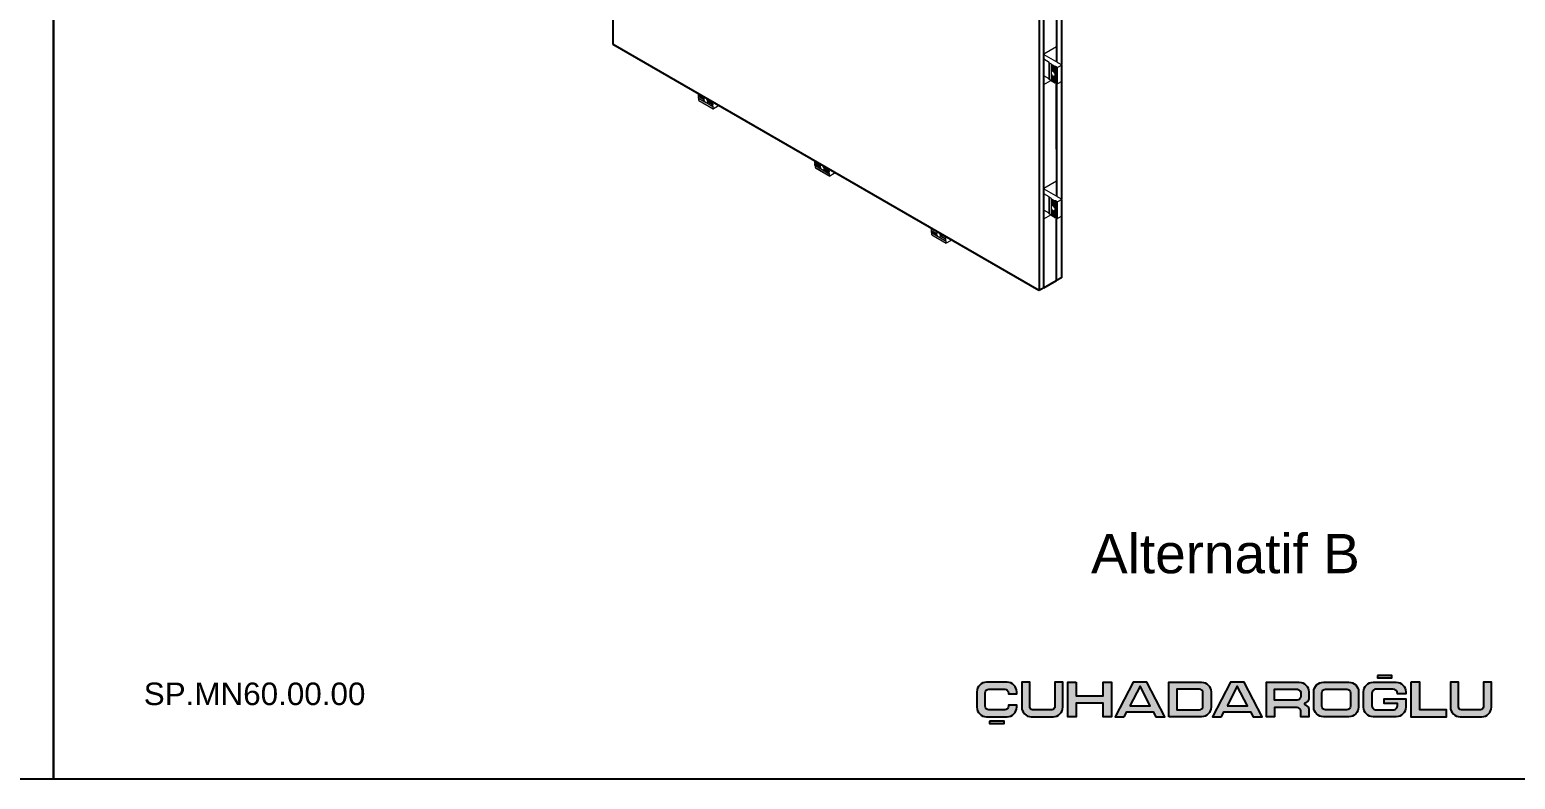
# Model space of a CAD drawing. Header units: millimetres. Extents: x 1277 to 3999, y 63 to 707.
# Drawn here: x 3787.1 to 3919.2, y 409.6 to 476.2 of the extents above; entities that cross this region are included whole.
import ezdxf

# ---------------------------------------------------------------- set-up
doc = ezdxf.new("R2010")
doc.units = ezdxf.units.MM
doc.layers.add('ANTET', color=7, linetype='Continuous')
doc.layers.add('ANTET_K', color=179, linetype='Continuous')

# ---------------------------------------------------------------- blocks, each defined once
blk = doc.blocks.new('SP.KTGR.1A')
at = {"insert": (-248.38, 1804.14), "char_height": 2, "width": 54.4479, "attachment_point": 1}
blk.add_mtext('{\\pxql;\\fArial Unicode MS|b0|i0|c0|p34;{\\C7;SP.MN60.00.00}}', dxfattribs=at)
blk = doc.blocks.new('ÇUHADAROĞLU')
at = {"layer": 'ANTET'}
h = blk.add_hatch(color=7, dxfattribs=at)
h.paths.add_polyline_path([(159.1, 19.64, -0.414214), (159.42, 19.96), (160.84, 19.96, -0.414214), (161.16, 19.64), (161.16, 19.54), (161.9, 19.54), (161.9, 19.73, 0.414214), (161.05, 20.59), (159.21, 20.59, 0.414214), (158.36, 19.73), (158.36, 18.36, 0.414214), (159.21, 17.51), (161.05, 17.51, 0.414214), (161.9, 18.36), (161.9, 18.55), (161.16, 18.55), (161.16, 18.46, -0.414214), (160.84, 18.13), (159.42, 18.13, -0.414214), (159.1, 18.46)])
h.paths.add_polyline_path([(159.48, 17.12), (159.48, 16.9), (160.78, 16.9), (160.78, 17.12)])
h.paths.add_polyline_path([(165.15, 17.51, 0.414214), (166, 18.36), (166, 20.59), (165.29, 20.59), (165.29, 18.39, -0.414214), (165.03, 18.13), (163.32, 18.13, -0.414214), (163.06, 18.39), (163.06, 20.59), (162.35, 20.59), (162.35, 18.36, 0.414214), (163.2, 17.51)])
h.paths.add_polyline_path([(167.19, 18.73), (169.58, 18.73), (169.58, 17.51), (170.32, 17.51), (170.32, 20.59), (169.58, 20.59), (169.58, 19.36), (167.19, 19.36), (167.19, 20.59), (166.45, 20.59), (166.45, 17.51), (167.19, 17.51)])
h.paths.add_polyline_path([(170.66, 17.51), (171.46, 17.51), (171.69, 17.95), (174.05, 17.95), (174.29, 17.51), (175.09, 17.51), (173.48, 20.6), (172.27, 20.6)])
h.paths.add_polyline_path([(171.97, 18.49), (172.87, 20.23), (173.78, 18.49)], flags=16)
h.paths.add_polyline_path([(175.43, 17.51), (178.34, 17.51, 0.414214), (179.19, 18.36), (179.19, 19.73, 0.414214), (178.34, 20.59), (175.43, 20.59)])
h.paths.add_polyline_path([(176.14, 19.96), (178.15, 19.96, -0.414214), (178.47, 19.64), (178.47, 18.46, -0.414214), (178.15, 18.13), (176.14, 18.13)], flags=16)
h.paths.add_polyline_path([(180.34, 17.95), (182.7, 17.95), (182.94, 17.51), (183.74, 17.51), (182.13, 20.6), (180.92, 20.6), (179.31, 17.51), (180.11, 17.51)])
h.paths.add_polyline_path([(180.62, 18.49), (181.52, 20.23), (182.43, 18.49)], flags=16)
h.paths.add_polyline_path([(184.84, 18.34), (186.84, 18.34, -0.414214), (187.17, 18.02), (187.17, 17.51), (187.88, 17.51), (187.88, 18.21, 0.203358), (187.78, 18.44, 0.098259), (187.5, 18.62), (187.5, 18.7, 0.058399), (187.74, 18.83, 0.246853), (187.88, 19.09), (187.88, 19.73, 0.414214), (187.03, 20.59), (184.13, 20.59), (184.13, 17.51), (184.84, 17.51)])
h.paths.add_polyline_path([(184.84, 18.99), (184.84, 19.96), (186.82, 19.96, -0.414214), (187.17, 19.61), (187.17, 19.31, -0.414214), (186.84, 18.99)], flags=16)
h.paths.add_polyline_path([(191.45, 17.51, 0.414214), (192.31, 18.36), (192.31, 19.73, 0.414214), (191.45, 20.59), (189.19, 20.59, 0.414214), (188.33, 19.73), (188.33, 18.36, 0.414214), (189.19, 17.51)])
h.paths.add_polyline_path([(189.37, 18.13, -0.414214), (189.05, 18.46), (189.05, 19.64, -0.414214), (189.37, 19.96), (191.27, 19.96, -0.414214), (191.59, 19.64), (191.59, 18.46, -0.414214), (191.27, 18.13)], flags=16)
h.paths.add_polyline_path([(193.61, 17.51), (195.66, 17.51, 0.414214), (196.51, 18.36), (196.51, 19.11), (194.59, 19.11), (194.59, 18.7), (195.78, 18.7), (195.78, 18.54, -0.414214), (195.37, 18.13), (193.9, 18.13, -0.414214), (193.49, 18.54), (193.49, 19.55, -0.414214), (193.9, 19.96), (195.37, 19.96, -0.407741), (195.78, 19.56), (196.51, 19.56), (196.51, 19.73, 0.414214), (195.66, 20.59), (193.61, 20.59, 0.414214), (192.76, 19.73), (192.76, 18.36, 0.414214)])
h.paths.add_polyline_path([(195.28, 20.97), (195.28, 21.19), (193.99, 21.19), (193.99, 20.97)])
h.paths.add_polyline_path([(200.14, 17.51), (200.14, 18.13), (197.76, 18.13), (197.76, 20.59), (196.97, 20.59), (196.97, 17.51)])
h.paths.add_polyline_path([(201.2, 18.39), (201.2, 20.59), (200.48, 20.59), (200.48, 18.36, 0.414214), (201.34, 17.51), (203.28, 17.51, 0.414214), (204.13, 18.36), (204.13, 20.59), (203.42, 20.59), (203.42, 18.39, -0.414214), (203.16, 18.13), (201.46, 18.13, -0.414214)])
h = blk.add_hatch(color=7, dxfattribs=at)
h.paths.add_polyline_path([(159.1, 19.64, -0.414214), (159.42, 19.96), (160.84, 19.96, -0.414214), (161.16, 19.64), (161.16, 19.54), (161.9, 19.54), (161.9, 19.73, 0.414214), (161.05, 20.59), (159.21, 20.59, 0.414214), (158.36, 19.73), (158.36, 18.36, 0.414214), (159.21, 17.51), (161.05, 17.51, 0.414214), (161.9, 18.36), (161.9, 18.55), (161.16, 18.55), (161.16, 18.46, -0.414214), (160.84, 18.13), (159.42, 18.13, -0.414214), (159.1, 18.46)])
h.paths.add_polyline_path([(159.48, 17.12), (159.48, 16.9), (160.78, 16.9), (160.78, 17.12)])
h.paths.add_polyline_path([(165.15, 17.51, 0.414214), (166, 18.36), (166, 20.59), (165.29, 20.59), (165.29, 18.39, -0.414214), (165.03, 18.13), (163.32, 18.13, -0.414214), (163.06, 18.39), (163.06, 20.59), (162.35, 20.59), (162.35, 18.36, 0.414214), (163.2, 17.51)])
h.paths.add_polyline_path([(167.19, 18.73), (169.58, 18.73), (169.58, 17.51), (170.32, 17.51), (170.32, 20.59), (169.58, 20.59), (169.58, 19.36), (167.19, 19.36), (167.19, 20.59), (166.45, 20.59), (166.45, 17.51), (167.19, 17.51)])
h.paths.add_polyline_path([(170.66, 17.51), (171.46, 17.51), (171.69, 17.95), (174.05, 17.95), (174.29, 17.51), (175.09, 17.51), (173.48, 20.6), (172.27, 20.6)])
h.paths.add_polyline_path([(171.97, 18.49), (172.87, 20.23), (173.78, 18.49)], flags=16)
h.paths.add_polyline_path([(175.43, 17.51), (178.34, 17.51, 0.414214), (179.19, 18.36), (179.19, 19.73, 0.414214), (178.34, 20.59), (175.43, 20.59)])
h.paths.add_polyline_path([(176.14, 19.96), (178.15, 19.96, -0.414214), (178.47, 19.64), (178.47, 18.46, -0.414214), (178.15, 18.13), (176.14, 18.13)], flags=16)
h.paths.add_polyline_path([(180.34, 17.95), (182.7, 17.95), (182.94, 17.51), (183.74, 17.51), (182.13, 20.6), (180.92, 20.6), (179.31, 17.51), (180.11, 17.51)])
h.paths.add_polyline_path([(180.62, 18.49), (181.52, 20.23), (182.43, 18.49)], flags=16)
h.paths.add_polyline_path([(184.84, 18.34), (186.84, 18.34, -0.414214), (187.17, 18.02), (187.17, 17.51), (187.88, 17.51), (187.88, 18.21, 0.203358), (187.78, 18.44, 0.098259), (187.5, 18.62), (187.5, 18.7, 0.058399), (187.74, 18.83, 0.246853), (187.88, 19.09), (187.88, 19.73, 0.414214), (187.03, 20.59), (184.13, 20.59), (184.13, 17.51), (184.84, 17.51)])
h.paths.add_polyline_path([(184.84, 18.99), (184.84, 19.96), (186.82, 19.96, -0.414214), (187.17, 19.61), (187.17, 19.31, -0.414214), (186.84, 18.99)], flags=16)
h.paths.add_polyline_path([(191.45, 17.51, 0.414214), (192.31, 18.36), (192.31, 19.73, 0.414214), (191.45, 20.59), (189.19, 20.59, 0.414214), (188.33, 19.73), (188.33, 18.36, 0.414214), (189.19, 17.51)])
h.paths.add_polyline_path([(189.37, 18.13, -0.414214), (189.05, 18.46), (189.05, 19.64, -0.414214), (189.37, 19.96), (191.27, 19.96, -0.414214), (191.59, 19.64), (191.59, 18.46, -0.414214), (191.27, 18.13)], flags=16)
h.paths.add_polyline_path([(193.61, 17.51), (195.66, 17.51, 0.414214), (196.51, 18.36), (196.51, 19.11), (194.59, 19.11), (194.59, 18.7), (195.78, 18.7), (195.78, 18.54, -0.414214), (195.37, 18.13), (193.9, 18.13, -0.414214), (193.49, 18.54), (193.49, 19.55, -0.414214), (193.9, 19.96), (195.37, 19.96, -0.407741), (195.78, 19.56), (196.51, 19.56), (196.51, 19.73, 0.414214), (195.66, 20.59), (193.61, 20.59, 0.414214), (192.76, 19.73), (192.76, 18.36, 0.414214)])
h.paths.add_polyline_path([(195.28, 20.97), (195.28, 21.19), (193.99, 21.19), (193.99, 20.97)])
h.paths.add_polyline_path([(200.14, 17.51), (200.14, 18.13), (197.76, 18.13), (197.76, 20.59), (196.97, 20.59), (196.97, 17.51)])
h.paths.add_polyline_path([(201.2, 18.39), (201.2, 20.59), (200.48, 20.59), (200.48, 18.36, 0.414214), (201.34, 17.51), (203.28, 17.51, 0.414214), (204.13, 18.36), (204.13, 20.59), (203.42, 20.59), (203.42, 18.39, -0.414214), (203.16, 18.13), (201.46, 18.13, -0.414214)])
at = {"layer": 'ANTET', "color": 7}
for points in [[(193.99, 21.19), (193.99, 20.97), (195.28, 20.97), (195.28, 21.19)], [(193.99, 21.19), (193.99, 20.97), (195.28, 20.97), (195.28, 21.19)], [(167.19, 20.59), (167.19, 19.36), (169.58, 19.36), (169.58, 20.59), (170.32, 20.59), (170.32, 17.51), (169.58, 17.51), (169.58, 18.73), (167.19, 18.73), (167.19, 17.51), (166.45, 17.51), (166.45, 20.59)], [(167.19, 20.59), (167.19, 19.36), (169.58, 19.36), (169.58, 20.59), (170.32, 20.59), (170.32, 17.51), (169.58, 17.51), (169.58, 18.73), (167.19, 18.73), (167.19, 17.51), (166.45, 17.51), (166.45, 20.59)], [(171.46, 17.51), (171.69, 17.95), (174.05, 17.95), (174.29, 17.51), (175.09, 17.51), (173.48, 20.6), (172.27, 20.6), (170.66, 17.51)], [(171.46, 17.51), (171.69, 17.95), (174.05, 17.95), (174.29, 17.51), (175.09, 17.51), (173.48, 20.6), (172.27, 20.6), (170.66, 17.51)], [(171.97, 18.49), (173.78, 18.49), (172.87, 20.23)], [(171.97, 18.49), (173.78, 18.49), (172.87, 20.23)], [(180.11, 17.51), (180.34, 17.95), (182.7, 17.95), (182.94, 17.51), (183.74, 17.51), (182.13, 20.6), (180.92, 20.6), (179.31, 17.51)], [(180.11, 17.51), (180.34, 17.95), (182.7, 17.95), (182.94, 17.51), (183.74, 17.51), (182.13, 20.6), (180.92, 20.6), (179.31, 17.51)], [(180.62, 18.49), (182.43, 18.49), (181.52, 20.23)], [(180.62, 18.49), (182.43, 18.49), (181.52, 20.23)], [(196.97, 20.59), (196.97, 17.51), (200.14, 17.51), (200.14, 18.13), (197.76, 18.13), (197.76, 20.59)], [(196.97, 20.59), (196.97, 17.51), (200.14, 17.51), (200.14, 18.13), (197.76, 18.13), (197.76, 20.59)], [(159.48, 17.12), (159.48, 16.9), (160.78, 16.9), (160.78, 17.12)], [(159.48, 17.12), (159.48, 16.9), (160.78, 16.9), (160.78, 17.12)]]:
    blk.add_lwpolyline(points, close=True, dxfattribs=at)
for points in [[(159.42, 18.13, -0.414214), (159.1, 18.46), (159.1, 19.64, -0.414214), (159.42, 19.96), (160.84, 19.96, -0.414214), (161.16, 19.64), (161.16, 19.54), (161.9, 19.54), (161.9, 19.73, 0.414214), (161.05, 20.59), (159.21, 20.59, 0.414214), (158.36, 19.73), (158.36, 18.36, 0.414214), (159.21, 17.51), (161.05, 17.51, 0.414214), (161.9, 18.36), (161.9, 18.55), (161.16, 18.55), (161.16, 18.46, -0.414214), (160.84, 18.13)], [(159.42, 18.13, -0.414214), (159.1, 18.46), (159.1, 19.64, -0.414214), (159.42, 19.96), (160.84, 19.96, -0.414214), (161.16, 19.64), (161.16, 19.54), (161.9, 19.54), (161.9, 19.73, 0.414214), (161.05, 20.59), (159.21, 20.59, 0.414214), (158.36, 19.73), (158.36, 18.36, 0.414214), (159.21, 17.51), (161.05, 17.51, 0.414214), (161.9, 18.36), (161.9, 18.55), (161.16, 18.55), (161.16, 18.46, -0.414214), (160.84, 18.13)], [(165.03, 18.13), (163.32, 18.13, -0.414214), (163.06, 18.39), (163.06, 20.59), (162.35, 20.59), (162.35, 18.36, 0.414214), (163.2, 17.51), (165.15, 17.51, 0.414214), (166, 18.36), (166, 20.59), (165.29, 20.59), (165.29, 18.39, -0.414214)], [(165.03, 18.13), (163.32, 18.13, -0.414214), (163.06, 18.39), (163.06, 20.59), (162.35, 20.59), (162.35, 18.36, 0.414214), (163.2, 17.51), (165.15, 17.51, 0.414214), (166, 18.36), (166, 20.59), (165.29, 20.59), (165.29, 18.39, -0.414214)], [(175.43, 17.51), (175.43, 20.59), (178.34, 20.59, -0.414214), (179.19, 19.73), (179.19, 18.36, -0.414214), (178.34, 17.51)], [(175.43, 17.51), (175.43, 20.59), (178.34, 20.59, -0.414214), (179.19, 19.73), (179.19, 18.36, -0.414214), (178.34, 17.51)], [(178.47, 19.64, 0.414214), (178.15, 19.96), (176.14, 19.96), (176.14, 18.13), (178.15, 18.13, 0.414214), (178.47, 18.46)], [(178.47, 19.64, 0.414214), (178.15, 19.96), (176.14, 19.96), (176.14, 18.13), (178.15, 18.13, 0.414214), (178.47, 18.46)], [(187.88, 18.21), (187.88, 17.51), (187.17, 17.51), (187.17, 18.02, 0.414214), (186.84, 18.34), (184.84, 18.34), (184.84, 17.51), (184.13, 17.51), (184.13, 20.59), (187.03, 20.59, -0.414214), (187.88, 19.73), (187.88, 19.09, -0.246853), (187.74, 18.83, -0.058399), (187.5, 18.7), (187.5, 18.62, -0.098259), (187.78, 18.44, -0.203358)], [(187.88, 18.21), (187.88, 17.51), (187.17, 17.51), (187.17, 18.02, 0.414214), (186.84, 18.34), (184.84, 18.34), (184.84, 17.51), (184.13, 17.51), (184.13, 20.59), (187.03, 20.59, -0.414214), (187.88, 19.73), (187.88, 19.09, -0.246853), (187.74, 18.83, -0.058399), (187.5, 18.7), (187.5, 18.62, -0.098259), (187.78, 18.44, -0.203358)], [(186.82, 19.96, -0.414214), (187.17, 19.61), (187.17, 19.31, -0.414214), (186.84, 18.99), (184.84, 18.99), (184.84, 19.96)], [(186.82, 19.96, -0.414214), (187.17, 19.61), (187.17, 19.31, -0.414214), (186.84, 18.99), (184.84, 18.99), (184.84, 19.96)], [(191.45, 17.51), (189.19, 17.51, -0.414214), (188.33, 18.36), (188.33, 19.73, -0.414214), (189.19, 20.59), (191.45, 20.59, -0.414214), (192.31, 19.73), (192.31, 18.36, -0.414214)], [(191.45, 17.51), (189.19, 17.51, -0.414214), (188.33, 18.36), (188.33, 19.73, -0.414214), (189.19, 20.59), (191.45, 20.59, -0.414214), (192.31, 19.73), (192.31, 18.36, -0.414214)], [(191.59, 19.64), (191.59, 18.46, -0.414214), (191.27, 18.13), (189.37, 18.13, -0.414214), (189.05, 18.46), (189.05, 19.64, -0.414214), (189.37, 19.96), (191.27, 19.96, -0.414214)], [(191.59, 19.64), (191.59, 18.46, -0.414214), (191.27, 18.13), (189.37, 18.13, -0.414214), (189.05, 18.46), (189.05, 19.64, -0.414214), (189.37, 19.96), (191.27, 19.96, -0.414214)], [(195.78, 18.54), (195.78, 18.7), (194.59, 18.7), (194.59, 19.11), (196.51, 19.11), (196.51, 18.36, -0.414214), (195.66, 17.51), (193.61, 17.51, -0.414214), (192.76, 18.36), (192.76, 19.73, -0.414214), (193.61, 20.59), (195.66, 20.59, -0.414214), (196.51, 19.73), (196.51, 19.56), (195.78, 19.56, 0.407741), (195.37, 19.96), (193.9, 19.96, 0.414214), (193.49, 19.55), (193.49, 18.54, 0.414214), (193.9, 18.13), (195.37, 18.13, 0.414214)], [(195.78, 18.54), (195.78, 18.7), (194.59, 18.7), (194.59, 19.11), (196.51, 19.11), (196.51, 18.36, -0.414214), (195.66, 17.51), (193.61, 17.51, -0.414214), (192.76, 18.36), (192.76, 19.73, -0.414214), (193.61, 20.59), (195.66, 20.59, -0.414214), (196.51, 19.73), (196.51, 19.56), (195.78, 19.56, 0.407741), (195.37, 19.96), (193.9, 19.96, 0.414214), (193.49, 19.55), (193.49, 18.54, 0.414214), (193.9, 18.13), (195.37, 18.13, 0.414214)], [(201.34, 17.51), (203.28, 17.51, 0.414214), (204.13, 18.36), (204.13, 20.59), (203.42, 20.59), (203.42, 18.39, -0.414214), (203.16, 18.13), (201.46, 18.13, -0.414214), (201.2, 18.39), (201.2, 20.59), (200.48, 20.59), (200.48, 18.36, 0.414214)], [(201.34, 17.51), (203.28, 17.51, 0.414214), (204.13, 18.36), (204.13, 20.59), (203.42, 20.59), (203.42, 18.39, -0.414214), (203.16, 18.13), (201.46, 18.13, -0.414214), (201.2, 18.39), (201.2, 20.59), (200.48, 20.59), (200.48, 18.36, 0.414214)]]:
    blk.add_lwpolyline(points, format="xyb", close=True, dxfattribs=at)
blk = doc.blocks.new('MN60SC.S.1')
at = {"layer": 'ANTET_K', "color": 252}
blk.add_lwpolyline([(9907.25, 888.56), (9907.25, 1185.56), (10117.25, 1185.56), (10117.25, 888.56)], close=True, dxfattribs=at)
for name, p in [('ÇUHADAROĞLU', (9831.04, 876.61)), ('SP.KTGR.1A', (10163.66, -906.98))]:
    blk.add_blockref(name, p)

msp = doc.modelspace()

# ---------------------------------------------------------------- linework, layer by layer
at = {"color": 140}
for p, q in [((3838.965, 474.912), (3838.965, 518.679)), ((3876.866, 496.799), (3876.866, 453.033)), ((3877.29, 473.332), (3877.29, 487.405)), ((3878.846, 485.041), (3878.846, 473.136)), ((3878.422, 484.878), (3878.422, 473.381)), ((3876.866, 453.033), (3838.965, 474.912)), ((3877.29, 461.369), (3877.29, 473.332)), ((3878.422, 465.607), (3878.422, 472.915)), ((3878.422, 472.915), (3878.422, 461.418)), ((3878.846, 473.079), (3878.846, 461.173)), ((3877.29, 453.277), (3877.29, 461.369)), ((3878.422, 453.931), (3878.422, 460.953)), ((3878.846, 461.116), (3878.846, 454.176)), ((3877.29, 453.277), (3878.422, 453.931)), ((3878.846, 454.176), (3878.422, 453.931)), ((3877.29, 453.277), (3876.866, 453.033))]:
    msp.add_line(p, q, dxfattribs=at)
at = {"color": 7, "linetype": 'Continuous', "lineweight": 15}
for p, q in [((3877.29, 474.109), (3878.422, 474.762)), ((3877.29, 474.034), (3878.521, 473.324)), ((3877.767, 473.334), (3877.29, 473.609)), ((3877.758, 473.303), (3877.758, 471.833)), ((3877.76, 473.308), (3877.771, 473.321)), ((3877.956, 473.184), (3877.764, 473.295)), ((3877.764, 471.825), (3877.764, 473.295)), ((3877.956, 473.148), (3877.956, 473.184)), ((3877.956, 472.518), (3877.956, 473.148)), ((3878.082, 473.07), (3877.962, 473.14)), ((3877.962, 472.527), (3877.962, 473.14)), ((3878.521, 473.324), (3878.521, 473.299)), ((3878.521, 473.299), (3878.563, 473.299)), ((3878.563, 473.299), (3878.881, 473.115)), ((3877.758, 471.869), (3877.29, 472.14)), ((3877.956, 471.714), (3877.764, 471.825)), ((3877.956, 472.308), (3877.956, 472.518)), ((3877.956, 471.678), (3877.956, 472.308)), ((3877.962, 471.67), (3877.962, 472.282)), ((3878.125, 473.07), (3878.082, 473.07)), ((3878.082, 472.538), (3878.082, 473.07)), ((3878.082, 471.601), (3878.082, 472.133)), ((3878.125, 473.046), (3878.125, 473.07)), ((3878.245, 472.977), (3878.125, 473.046)), ((3878.125, 472.514), (3878.125, 473.046)), ((3878.125, 472.108), (3878.125, 472.131)), ((3878.125, 471.576), (3878.125, 472.108)), ((3878.245, 472.364), (3878.245, 472.977)), ((3878.245, 471.507), (3878.245, 472.119)), ((3878.322, 472.973), (3878.259, 472.973)), ((3878.259, 472.344), (3878.259, 472.973)), ((3878.259, 471.503), (3878.259, 472.133)), ((3878.478, 472.883), (3878.322, 472.973)), ((3878.322, 471.503), (3878.322, 472.973)), ((3878.478, 471.413), (3878.478, 472.883)), ((3878.881, 473.099), (3878.507, 472.883)), ((3878.881, 473.099), (3878.507, 472.883)), ((3878.507, 471.413), (3878.507, 472.883)), ((3878.881, 471.629), (3878.881, 473.099)), ((3878.887, 471.637), (3878.887, 473.107)), ((3846.571, 470.497), (3846.581, 470.516)), ((3846.571, 470.497), (3847.116, 470.182)), ((3877.29, 471.371), (3877.921, 471.735)), ((3878.082, 471.601), (3877.962, 471.67)), ((3878.125, 471.601), (3878.082, 471.601)), ((3878.245, 471.507), (3878.125, 471.576)), ((3878.322, 471.503), (3878.259, 471.503)), ((3878.478, 471.413), (3878.322, 471.503)), ((3878.881, 471.629), (3878.507, 471.413)), ((3846.567, 470.483), (3847.097, 470.177)), ((3846.567, 470.344), (3846.567, 470.483)), ((3846.567, 470.344), (3847.027, 470.078)), ((3846.588, 470.332), (3846.567, 470.344)), ((3846.567, 470.295), (3846.588, 470.332)), ((3846.567, 470.295), (3847.027, 470.029)), ((3846.567, 470.157), (3846.567, 470.295)), ((3846.567, 470.157), (3847.097, 469.85)), ((3846.571, 470.147), (3847.116, 469.833)), ((3846.602, 470.129), (3846.571, 470.147)), ((3846.588, 470.332), (3847.047, 470.067)), ((3846.602, 470.129), (3847.875, 469.395)), ((3846.602, 469.948), (3846.602, 470.129)), ((3846.602, 469.948), (3847.875, 469.214)), ((3846.606, 469.939), (3847.879, 469.204)), ((3847.298, 470.077), (3847.844, 469.762)), ((3847.298, 469.727), (3847.844, 469.413)), ((3847.309, 470.055), (3847.839, 469.748)), ((3847.309, 469.728), (3847.839, 469.422)), ((3847.378, 469.876), (3847.839, 469.61)), ((3847.378, 469.827), (3847.839, 469.561)), ((3847.401, 469.863), (3847.861, 469.597)), ((3847.839, 469.61), (3847.839, 469.748)), ((3847.861, 469.597), (3847.839, 469.61)), ((3847.839, 469.561), (3847.861, 469.597)), ((3847.839, 469.422), (3847.839, 469.561)), ((3847.844, 469.762), (3847.854, 469.781)), ((3847.875, 469.395), (3847.844, 469.413)), ((3847.875, 469.214), (3847.875, 469.395)), ((3848.264, 469.422), (3847.889, 469.205)), ((3848.278, 469.536), (3848.278, 469.446)), ((3856.926, 464.503), (3857.456, 464.197)), ((3856.926, 464.364), (3856.926, 464.503)), ((3856.926, 464.364), (3857.387, 464.098)), ((3856.947, 464.352), (3856.926, 464.364)), ((3856.926, 464.315), (3856.947, 464.352)), ((3856.926, 464.315), (3857.387, 464.049)), ((3856.926, 464.176), (3856.926, 464.315)), ((3856.926, 464.176), (3857.456, 463.87)), ((3856.93, 464.517), (3856.94, 464.535)), ((3856.93, 464.517), (3857.475, 464.202)), ((3856.93, 464.167), (3857.475, 463.852)), ((3856.961, 464.149), (3856.93, 464.167)), ((3856.947, 464.352), (3857.407, 464.087)), ((3856.961, 464.149), (3858.234, 463.414)), ((3856.961, 463.968), (3856.961, 464.149)), ((3856.961, 463.968), (3858.234, 463.233)), ((3856.965, 463.959), (3858.238, 463.224)), ((3857.657, 464.097), (3858.203, 463.782)), ((3857.668, 464.074), (3858.198, 463.768)), ((3857.738, 463.895), (3858.198, 463.629)), ((3857.76, 463.882), (3858.22, 463.617)), ((3857.657, 463.747), (3858.203, 463.432)), ((3857.668, 463.748), (3858.198, 463.442)), ((3857.738, 463.846), (3858.198, 463.58)), ((3858.198, 463.629), (3858.198, 463.768)), ((3858.22, 463.617), (3858.198, 463.629)), ((3858.198, 463.58), (3858.22, 463.617)), ((3858.198, 463.442), (3858.198, 463.58)), ((3858.203, 463.782), (3858.213, 463.801)), ((3858.234, 463.414), (3858.203, 463.432)), ((3858.234, 463.233), (3858.234, 463.414)), ((3858.623, 463.442), (3858.248, 463.225)), ((3858.637, 463.556), (3858.637, 463.466)), ((3877.29, 462.147), (3878.422, 462.8)), ((3877.29, 462.072), (3878.521, 461.361)), ((3877.767, 461.372), (3877.29, 461.647)), ((3877.758, 461.341), (3877.758, 459.871)), ((3877.76, 461.346), (3877.771, 461.359)), ((3877.956, 461.222), (3877.764, 461.333)), ((3877.764, 459.863), (3877.764, 461.333)), ((3878.521, 461.361), (3878.521, 461.337)), ((3878.521, 461.337), (3878.563, 461.337)), ((3878.563, 461.337), (3878.881, 461.153)), ((3877.758, 459.907), (3877.29, 460.177)), ((3877.956, 461.186), (3877.956, 461.222)), ((3877.956, 460.556), (3877.956, 461.186)), ((3877.956, 460.345), (3877.956, 460.556)), ((3877.956, 459.716), (3877.956, 460.345)), ((3878.082, 461.108), (3877.962, 461.178)), ((3877.962, 460.565), (3877.962, 461.178)), ((3877.962, 459.708), (3877.962, 460.32)), ((3878.125, 461.108), (3878.082, 461.108)), ((3878.082, 460.576), (3878.082, 461.108)), ((3878.082, 459.638), (3878.082, 460.171)), ((3878.125, 461.084), (3878.125, 461.108)), ((3878.245, 461.014), (3878.125, 461.084)), ((3878.125, 460.551), (3878.125, 461.084)), ((3878.125, 460.146), (3878.125, 460.169)), ((3878.125, 459.614), (3878.125, 460.146)), ((3878.245, 460.402), (3878.245, 461.014)), ((3878.245, 459.544), (3878.245, 460.157)), ((3878.322, 461.011), (3878.259, 461.011)), ((3878.259, 460.381), (3878.259, 461.011)), ((3878.259, 459.541), (3878.259, 460.171)), ((3878.478, 460.92), (3878.322, 461.011)), ((3878.322, 459.541), (3878.322, 461.011)), ((3878.478, 459.451), (3878.478, 460.92)), ((3878.881, 461.137), (3878.507, 460.92)), ((3878.881, 461.137), (3878.507, 460.92)), ((3878.507, 459.451), (3878.507, 460.92)), ((3878.881, 459.667), (3878.881, 461.137)), ((3878.887, 459.675), (3878.887, 461.145)), ((3877.29, 459.408), (3877.921, 459.772)), ((3877.956, 459.752), (3877.764, 459.863)), ((3878.082, 459.638), (3877.962, 459.708)), ((3878.125, 459.638), (3878.082, 459.638)), ((3878.245, 459.544), (3878.125, 459.614)), ((3878.322, 459.541), (3878.259, 459.541)), ((3878.478, 459.451), (3878.322, 459.541)), ((3878.881, 459.667), (3878.507, 459.451)), ((3867.285, 458.523), (3867.815, 458.217)), ((3867.285, 458.384), (3867.285, 458.523)), ((3867.285, 458.384), (3867.746, 458.118)), ((3867.306, 458.372), (3867.285, 458.384)), ((3867.285, 458.335), (3867.306, 458.372)), ((3867.285, 458.335), (3867.746, 458.069)), ((3867.285, 458.196), (3867.285, 458.335)), ((3867.285, 458.196), (3867.815, 457.89)), ((3867.289, 458.537), (3867.3, 458.555)), ((3867.289, 458.537), (3867.834, 458.222)), ((3867.289, 458.187), (3867.834, 457.872)), ((3867.32, 458.169), (3867.289, 458.187)), ((3867.306, 458.372), (3867.766, 458.106)), ((3867.32, 458.169), (3868.593, 457.434)), ((3867.32, 457.988), (3867.32, 458.169)), ((3867.32, 457.988), (3868.593, 457.253)), ((3867.324, 457.979), (3868.597, 457.244)), ((3868.017, 458.117), (3868.562, 457.802)), ((3868.017, 457.767), (3868.562, 457.452)), ((3868.027, 458.094), (3868.558, 457.788)), ((3868.027, 457.768), (3868.558, 457.461)), ((3868.097, 457.915), (3868.558, 457.649)), ((3868.097, 457.866), (3868.558, 457.6)), ((3868.119, 457.902), (3868.579, 457.637)), ((3868.558, 457.649), (3868.558, 457.788)), ((3868.579, 457.637), (3868.558, 457.649)), ((3868.558, 457.6), (3868.579, 457.637)), ((3868.558, 457.461), (3868.558, 457.6)), ((3868.562, 457.802), (3868.572, 457.82)), ((3868.593, 457.434), (3868.562, 457.452)), ((3868.593, 457.253), (3868.593, 457.434)), ((3868.982, 457.461), (3868.607, 457.245)), ((3868.996, 457.576), (3868.996, 457.486))]:
    msp.add_line(p, q, dxfattribs=at)
at = {"color": 8, "linetype": 'Continuous', "lineweight": 15}
for p, q in [((3877.767, 473.316), (3877.767, 473.334)), ((3877.767, 461.354), (3877.767, 461.372))]:
    msp.add_line(p, q, dxfattribs=at)
at = {"color": 7, "linetype": 'Continuous', "lineweight": 15, "flags": 128}
for points in [[(3877.764, 473.295), (3877.762, 473.296), (3877.761, 473.298), (3877.759, 473.299), (3877.759, 473.301), (3877.758, 473.303), (3877.758, 473.305), (3877.759, 473.306), (3877.76, 473.308)], [(3877.771, 473.321), (3877.772, 473.323), (3877.772, 473.325), (3877.773, 473.326), (3877.772, 473.328), (3877.772, 473.33), (3877.77, 473.331), (3877.769, 473.333), (3877.767, 473.334)], [(3877.764, 461.333), (3877.762, 461.334), (3877.761, 461.335), (3877.759, 461.337), (3877.759, 461.339), (3877.758, 461.341), (3877.758, 461.342), (3877.759, 461.344), (3877.76, 461.346)], [(3877.771, 461.359), (3877.772, 461.361), (3877.772, 461.362), (3877.773, 461.364), (3877.772, 461.366), (3877.772, 461.367), (3877.77, 461.369), (3877.769, 461.371), (3877.767, 461.372)]]:
    msp.add_lwpolyline(points, dxfattribs=at)
at = {"color": 7, "linetype": 'Continuous', "lineweight": 15}
for centre, radius, start, end in [((3877.966, 473.149), 0.0101, 185.6948, 245.62534), ((3877.768, 471.834), 0.00986, 185.02151, 246.29863), ((3878.03, 472.446), 0.106, 60.49964, 129.75332), ((3878.318, 472.446), 0.392, 204.61838, 232.95735), ((3877.889, 472.201), 0.392, 24.61838, 52.95735), ((3878.177, 472.201), 0.106, 240.49964, 309.75332), ((3878.259, 473.002), 0.0289, 241.95976, 271.1441), ((3878.492, 472.91), 0.0307, 242.60967, 297.39033), ((3878.878, 473.107), 0.00873, 290.78342, 69.21658), ((3846.595, 470.482), 0.0289, 148.85627, 178.0435), ((3877.966, 471.679), 0.0101, 185.6948, 245.62534), ((3878.259, 471.532), 0.0289, 241.95976, 271.1441), ((3878.492, 471.44), 0.0307, 242.60967, 297.39033), ((3878.877, 471.638), 0.0101, 294.37466, 354.3052), ((3846.577, 470.156), 0.0101, 174.37962, 234.30196), ((3846.612, 469.947), 0.00986, 173.70115, 234.98667), ((3847.134, 470.077), 0.106, 110.25989, 179.50485), ((3847.416, 470.077), 0.392, 187.04371, 215.38107), ((3846.989, 469.828), 0.392, 7.04371, 35.38107), ((3847.272, 469.828), 0.106, 290.25989, 359.50485), ((3847.868, 469.747), 0.0289, 148.85627, 178.0435), ((3847.849, 469.421), 0.0101, 174.37962, 234.30196), ((3847.883, 469.212), 0.00873, 170.78596, 309.20329), ((3848.247, 469.448), 0.0307, 302.60548, 357.39452), ((3856.955, 464.502), 0.0289, 148.85627, 178.0435), ((3856.936, 464.175), 0.0101, 174.37962, 234.30196), ((3856.971, 463.967), 0.00986, 173.70115, 234.98667), ((3857.493, 464.097), 0.106, 110.25989, 179.50485), ((3857.776, 464.097), 0.392, 187.04371, 215.38107), ((3857.349, 463.847), 0.392, 7.04371, 35.38107), ((3857.631, 463.847), 0.106, 290.25989, 359.50485), ((3858.227, 463.767), 0.0289, 148.85627, 178.0435), ((3858.208, 463.441), 0.0101, 174.37962, 234.30196), ((3858.242, 463.232), 0.00873, 170.78596, 309.20329), ((3858.606, 463.467), 0.0307, 302.60548, 357.39452), ((3877.966, 461.187), 0.0101, 185.6948, 245.62534), ((3878.03, 460.483), 0.106, 60.49964, 129.75332), ((3878.318, 460.483), 0.392, 204.61838, 232.95735), ((3877.889, 460.239), 0.392, 24.61838, 52.95735), ((3878.177, 460.239), 0.106, 240.49964, 309.75332), ((3878.259, 461.04), 0.0289, 241.95976, 271.1441), ((3878.492, 460.948), 0.0307, 242.60967, 297.39033), ((3878.878, 461.145), 0.00873, 290.78342, 69.21658), ((3877.768, 459.872), 0.00986, 185.02151, 246.29863), ((3877.966, 459.717), 0.0101, 185.6948, 245.62534), ((3878.259, 459.57), 0.0289, 241.95976, 271.1441), ((3878.492, 459.478), 0.0307, 242.60967, 297.39033), ((3878.877, 459.676), 0.0101, 294.37466, 354.3052), ((3867.314, 458.522), 0.0289, 148.85627, 178.0435), ((3867.295, 458.195), 0.0101, 174.37962, 234.30196), ((3867.33, 457.987), 0.00986, 173.70115, 234.98667), ((3867.852, 458.117), 0.106, 110.25989, 179.50485), ((3868.135, 458.117), 0.392, 187.04371, 215.38107), ((3867.708, 457.867), 0.392, 7.04371, 35.38107), ((3867.99, 457.867), 0.106, 290.25989, 359.50485), ((3868.586, 457.787), 0.0289, 148.85627, 178.0435), ((3868.568, 457.46), 0.0101, 174.37962, 234.30196), ((3868.965, 457.487), 0.0307, 302.60548, 357.39452), ((3868.602, 457.252), 0.00873, 170.78596, 309.20329)]:
    msp.add_arc(centre, radius, start, end, dxfattribs=at)
for centre, major_axis, ratio, start_param, end_param in [((3878.125, 472.336), (0.354, 0), 0.5773815, 1.5707963, 1.6910862), ((3878.125, 472.336), (0.354, 0), 0.5773815, 4.5920991, 4.712389), ((3877.956, 472.238), (0.354, 0), 0.5773815, 5.7409718, 6.8253988), ((3847.224, 469.965), (0.25, -0.144), 0.0000704, 3.8067416, 3.9270315), ((3847.224, 469.965), (0.177, 0.306), 0.5773346, 1.570837, 1.6911268), ((3847.056, 469.867), (0.177, 0.306), 0.5773346, 0.4107969, 0.5422541), ((3847.056, 469.867), (0.25, -0.144), 0.0000704, 4.9556143, 6.0400413), ((3847.056, 469.867), (0.177, 0.306), 0.5773346, 5.7410124, 5.8724697), ((3847.224, 469.965), (0.25, -0.144), 0.0000704, 0.7854388, 0.9057287), ((3847.224, 469.965), (0.177, 0.306), 0.5773346, 4.5921397, 4.7124296), ((3857.583, 463.985), (0.25, -0.144), 0.0000704, 3.8067416, 3.9270315), ((3857.583, 463.985), (0.177, 0.306), 0.5773346, 1.570837, 1.6911268), ((3857.415, 463.887), (0.177, 0.306), 0.5773346, 0.4107969, 0.5422541), ((3857.415, 463.887), (0.177, 0.306), 0.5773346, 5.7410124, 5.8724697), ((3857.583, 463.985), (0.25, -0.144), 0.0000704, 0.7854388, 0.9057287), ((3857.583, 463.985), (0.177, 0.306), 0.5773346, 4.5921397, 4.7124296), ((3857.415, 463.887), (0.25, -0.144), 0.0000704, 4.9556143, 6.0400413), ((3878.125, 460.373), (0.354, 0), 0.5773815, 1.5707963, 1.6910862), ((3878.125, 460.373), (0.354, 0), 0.5773815, 4.5920991, 4.712389), ((3877.956, 460.276), (0.354, 0), 0.5773815, 5.7409718, 6.8253988), ((3867.942, 458.004), (0.25, -0.144), 0.0000704, 3.8067416, 3.9270315), ((3867.942, 458.004), (0.177, 0.306), 0.5773346, 1.570837, 1.6911268), ((3867.774, 457.907), (0.177, 0.306), 0.5773346, 0.4107969, 0.5422541), ((3867.774, 457.907), (0.25, -0.144), 0.0000704, 4.9556143, 6.0400413), ((3867.774, 457.907), (0.177, 0.306), 0.5773346, 5.7410124, 5.8724697), ((3867.942, 458.004), (0.25, -0.144), 0.0000704, 0.7854388, 0.9057287), ((3867.942, 458.004), (0.177, 0.306), 0.5773346, 4.5921397, 4.7124296)]:
    msp.add_ellipse(centre, major_axis=major_axis, ratio=ratio, start_param=start_param, end_param=end_param, dxfattribs=at)
for points, knots in [([(3877.956, 472.518), (3877.957, 472.52), (3877.957, 472.523), (3877.961, 472.526), (3877.962, 472.527)], [0, 0, 0, 0, 0.6321906, 1, 1, 1, 1]), ([(3877.962, 472.282), (3877.96, 472.289), (3877.957, 472.297), (3877.956, 472.305), (3877.956, 472.308)], [0, 0, 0, 0, 0.7335025, 1, 1, 1, 1]), ([(3878.245, 472.364), (3878.248, 472.359), (3878.252, 472.351), (3878.258, 472.345), (3878.259, 472.344)], [0, 0, 0, 0, 0.7335025, 1, 1, 1, 1]), ([(3878.259, 472.133), (3878.256, 472.13), (3878.25, 472.124), (3878.246, 472.121), (3878.245, 472.119)], [0, 0, 0, 0, 0.6321906, 1, 1, 1, 1]), ([(3847.097, 470.177), (3847.101, 470.178), (3847.107, 470.18), (3847.114, 470.182), (3847.116, 470.182)], [0, 0, 0, 0, 0.7335025, 1, 1, 1, 1]), ([(3847.116, 469.833), (3847.111, 469.836), (3847.104, 469.841), (3847.099, 469.848), (3847.097, 469.85)], [0, 0, 0, 0, 0.6321906, 1, 1, 1, 1]), ([(3847.298, 470.077), (3847.3, 470.072), (3847.303, 470.064), (3847.307, 470.057), (3847.309, 470.055)], [0, 0, 0, 0, 0.6321906, 1, 1, 1, 1]), ([(3847.309, 469.728), (3847.306, 469.727), (3847.301, 469.726), (3847.299, 469.727), (3847.298, 469.727)], [0, 0, 0, 0, 0.7335025, 1, 1, 1, 1]), ([(3857.456, 464.197), (3857.46, 464.198), (3857.466, 464.2), (3857.473, 464.202), (3857.475, 464.202)], [0, 0, 0, 0, 0.7335025, 1, 1, 1, 1]), ([(3857.657, 464.097), (3857.659, 464.092), (3857.662, 464.084), (3857.666, 464.077), (3857.668, 464.074)], [0, 0, 0, 0, 0.6321906, 1, 1, 1, 1]), ([(3857.475, 463.852), (3857.47, 463.856), (3857.463, 463.861), (3857.458, 463.868), (3857.456, 463.87)], [0, 0, 0, 0, 0.6321906, 1, 1, 1, 1]), ([(3857.668, 463.748), (3857.665, 463.747), (3857.66, 463.746), (3857.658, 463.747), (3857.657, 463.747)], [0, 0, 0, 0, 0.7335025, 1, 1, 1, 1]), ([(3877.956, 460.556), (3877.957, 460.558), (3877.957, 460.56), (3877.961, 460.564), (3877.962, 460.565)], [0, 0, 0, 0, 0.6321906, 1, 1, 1, 1]), ([(3877.962, 460.32), (3877.96, 460.326), (3877.957, 460.334), (3877.956, 460.343), (3877.956, 460.345)], [0, 0, 0, 0, 0.7335025, 1, 1, 1, 1]), ([(3878.245, 460.402), (3878.248, 460.396), (3878.252, 460.389), (3878.258, 460.383), (3878.259, 460.381)], [0, 0, 0, 0, 0.7335025, 1, 1, 1, 1]), ([(3878.259, 460.171), (3878.256, 460.167), (3878.25, 460.162), (3878.246, 460.158), (3878.245, 460.157)], [0, 0, 0, 0, 0.6321906, 1, 1, 1, 1]), ([(3867.815, 458.217), (3867.819, 458.218), (3867.825, 458.219), (3867.832, 458.221), (3867.834, 458.222)], [0, 0, 0, 0, 0.7335025, 1, 1, 1, 1]), ([(3867.834, 457.872), (3867.83, 457.875), (3867.822, 457.88), (3867.817, 457.887), (3867.815, 457.89)], [0, 0, 0, 0, 0.6321906, 1, 1, 1, 1]), ([(3868.017, 458.117), (3868.018, 458.112), (3868.021, 458.104), (3868.026, 458.097), (3868.027, 458.094)], [0, 0, 0, 0, 0.6321906, 1, 1, 1, 1]), ([(3868.027, 457.768), (3868.024, 457.767), (3868.019, 457.766), (3868.017, 457.767), (3868.017, 457.767)], [0, 0, 0, 0, 0.7335025, 1, 1, 1, 1])]:
    msp.add_open_spline(points, degree=3, knots=knots, dxfattribs=at)

# ---------------------------------------------------------------- block references
at = {"layer": 'ANTET', "color": 0}
for p in [(-6328.067, -479.002), (-6118.067, -479.002)]:
    msp.add_blockref('MN60SC.S.1', p, dxfattribs=at)

# ---------------------------------------------------------------- texts
at = {"layer": 'ANTET', "insert": (3881.486, 431.384), "char_height": 3.5, "attachment_point": 1}
msp.add_mtext('{\\fArial|b0|i0|c0|p34;Alternatif B}', dxfattribs=at)

doc.saveas('drawing.dxf')
